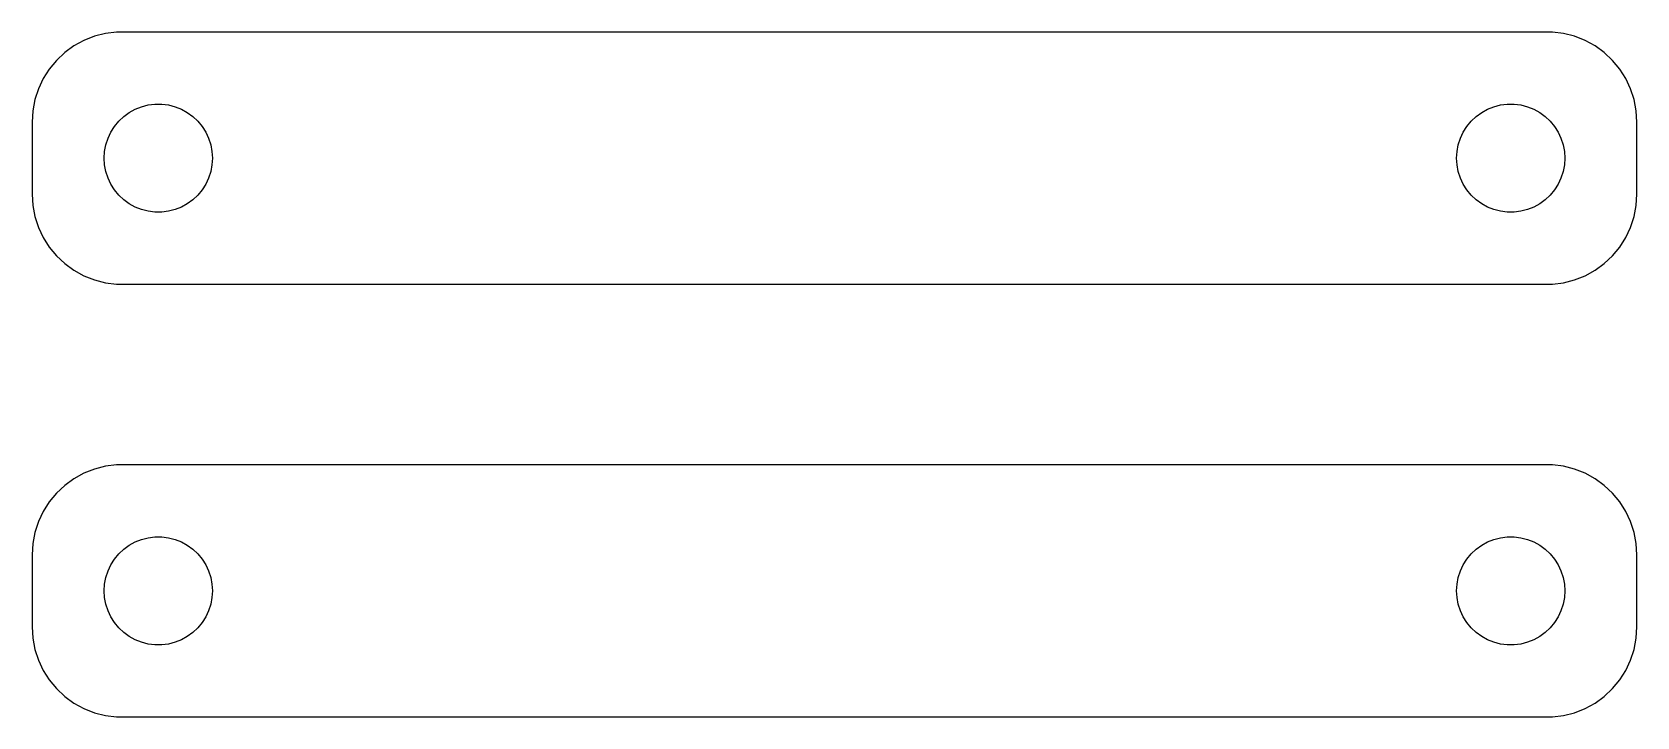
# Model space of a CAD drawing. Header units: metres. Extents: x -44.5 to 44.5, y 41 to 79.
import ezdxf

# ---------------------------------------------------------------- set-up
doc = ezdxf.new("R2010")
doc.units = ezdxf.units.M

msp = doc.modelspace()

# ---------------------------------------------------------------- linework, layer by layer
for p, q in [((-41.6289, 78.5241), (-42.1791, 78.2216)), ((-41.0451, 78.7553), (-41.6289, 78.5241)), ((-40.4369, 78.9114), (-41.0451, 78.7553)), ((-39.8139, 78.9901), (-40.4369, 78.9114)), ((39.8139, 78.9901), (-39.8139, 78.9901)), ((40.4369, 78.9114), (39.8139, 78.9901)), ((41.0451, 78.7553), (40.4369, 78.9114)), ((41.6289, 78.5241), (41.0451, 78.7553)), ((42.1791, 78.2216), (41.6289, 78.5241)), ((-42.6871, 77.8526), (-43.1448, 77.4227)), ((-42.1791, 78.2216), (-42.6871, 77.8526)), ((42.6871, 77.8526), (42.1791, 78.2216)), ((43.1448, 77.4227), (42.6871, 77.8526)), ((-43.5451, 76.9389), (-43.8815, 76.4088)), ((-43.1448, 77.4227), (-43.5451, 76.9389)), ((43.5451, 76.9389), (43.1448, 77.4227)), ((43.8815, 76.4088), (43.5451, 76.9389)), ((-44.1489, 75.8406), (-44.3429, 75.2434)), ((-43.8815, 76.4088), (-44.1489, 75.8406)), ((44.1489, 75.8406), (43.8815, 76.4088)), ((44.3429, 75.2434), (44.1489, 75.8406)), ((-44.3429, 75.2434), (-44.4606, 74.6267)), ((-38.7773, 74.7145), (-38.427, 74.8532)), ((-38.427, 74.8532), (-38.0621, 74.9469)), ((-38.0621, 74.9469), (-37.6884, 74.9941)), ((-37.6884, 74.9941), (-37.3116, 74.9941)), ((-37.3116, 74.9941), (-36.9379, 74.9469)), ((-36.9379, 74.9469), (-36.5729, 74.8532)), ((-36.5729, 74.8532), (-36.2227, 74.7145)), ((36.2227, 74.7145), (36.5729, 74.8532)), ((36.5729, 74.8532), (36.9379, 74.9469)), ((36.9379, 74.9469), (37.3116, 74.9941)), ((37.3116, 74.9941), (37.6884, 74.9941)), ((37.6884, 74.9941), (38.0621, 74.9469)), ((38.0621, 74.9469), (38.427, 74.8532)), ((38.427, 74.8532), (38.7773, 74.7145)), ((44.4606, 74.6267), (44.3429, 75.2434)), ((-44.4606, 74.6267), (-44.5, 74)), ((-44.5, 74), (-44.5, 70)), ((-39.927, 73.7634), (-39.6869, 74.0536)), ((-39.6869, 74.0536), (-39.4123, 74.3115)), ((-39.4123, 74.3115), (-39.1075, 74.533)), ((-39.1075, 74.533), (-38.7773, 74.7145)), ((-36.2227, 74.7145), (-35.8925, 74.533)), ((-35.8925, 74.533), (-35.5877, 74.3115)), ((-35.5877, 74.3115), (-35.3131, 74.0536)), ((-35.3131, 74.0536), (-35.0729, 73.7634)), ((35.0729, 73.7634), (35.3131, 74.0536)), ((35.3131, 74.0536), (35.5877, 74.3115)), ((35.5877, 74.3115), (35.8925, 74.533)), ((35.8925, 74.533), (36.2227, 74.7145)), ((38.7773, 74.7145), (39.1075, 74.533)), ((39.1075, 74.533), (39.4123, 74.3115)), ((39.4123, 74.3115), (39.6869, 74.0536)), ((39.6869, 74.0536), (39.927, 73.7634)), ((44.5, 74), (44.4606, 74.6267)), ((44.5, 70), (44.5, 74)), ((-40.4057, 72.7461), (-40.2893, 73.1044)), ((-40.2893, 73.1044), (-40.1289, 73.4453)), ((-40.1289, 73.4453), (-39.927, 73.7634)), ((-35.0729, 73.7634), (-34.8711, 73.4453)), ((-34.8711, 73.4453), (-34.7107, 73.1044)), ((-34.7107, 73.1044), (-34.5942, 72.7461)), ((34.5942, 72.7461), (34.7107, 73.1044)), ((34.7107, 73.1044), (34.8711, 73.4453)), ((34.8711, 73.4453), (35.0729, 73.7634)), ((39.927, 73.7634), (40.1289, 73.4453)), ((40.1289, 73.4453), (40.2893, 73.1044)), ((40.2893, 73.1044), (40.4057, 72.7461)), ((-40.5, 72), (-40.4763, 72.376)), ((-40.4763, 72.376), (-40.4057, 72.7461)), ((-34.5942, 72.7461), (-34.5237, 72.376)), ((-34.5237, 72.376), (-34.5, 72)), ((34.5, 72), (34.5237, 72.376)), ((34.5237, 72.376), (34.5942, 72.7461)), ((40.4057, 72.7461), (40.4763, 72.376)), ((40.4763, 72.376), (40.5, 72)), ((-40.4763, 71.624), (-40.5, 72)), ((-40.4057, 71.2539), (-40.4763, 71.624)), ((-40.2893, 70.8956), (-40.4057, 71.2539)), ((-34.5942, 71.2539), (-34.7107, 70.8956)), ((-34.5237, 71.624), (-34.5942, 71.2539)), ((-34.5, 72), (-34.5237, 71.624)), ((34.5237, 71.624), (34.5, 72)), ((34.5942, 71.2539), (34.5237, 71.624)), ((34.7107, 70.8956), (34.5942, 71.2539)), ((40.4057, 71.2539), (40.2893, 70.8956)), ((40.4763, 71.624), (40.4057, 71.2539)), ((40.5, 72), (40.4763, 71.624)), ((-40.1289, 70.5547), (-40.2893, 70.8956)), ((-39.927, 70.2366), (-40.1289, 70.5547)), ((-34.8711, 70.5547), (-35.0729, 70.2366)), ((-34.7107, 70.8956), (-34.8711, 70.5547)), ((34.8711, 70.5547), (34.7107, 70.8956)), ((35.0729, 70.2366), (34.8711, 70.5547)), ((40.1289, 70.5547), (39.927, 70.2366)), ((40.2893, 70.8956), (40.1289, 70.5547)), ((-44.5, 70), (-44.4606, 69.3733)), ((-39.6869, 69.9464), (-39.927, 70.2366)), ((-39.4123, 69.6885), (-39.6869, 69.9464)), ((-39.1075, 69.467), (-39.4123, 69.6885)), ((-38.7773, 69.2855), (-39.1075, 69.467)), ((-35.8925, 69.467), (-36.2227, 69.2855)), ((-35.5877, 69.6885), (-35.8925, 69.467)), ((-35.3131, 69.9464), (-35.5877, 69.6885)), ((-35.0729, 70.2366), (-35.3131, 69.9464)), ((35.3131, 69.9464), (35.0729, 70.2366)), ((35.5877, 69.6885), (35.3131, 69.9464)), ((35.8925, 69.467), (35.5877, 69.6885)), ((36.2227, 69.2855), (35.8925, 69.467)), ((39.1075, 69.467), (38.7773, 69.2855)), ((39.4123, 69.6885), (39.1075, 69.467)), ((39.6869, 69.9464), (39.4123, 69.6885)), ((39.927, 70.2366), (39.6869, 69.9464)), ((44.4606, 69.3733), (44.5, 70)), ((-44.4606, 69.3733), (-44.3429, 68.7566)), ((-44.3429, 68.7566), (-44.1489, 68.1594)), ((-38.427, 69.1468), (-38.7773, 69.2855)), ((-38.0621, 69.0531), (-38.427, 69.1468)), ((-37.6884, 69.0059), (-38.0621, 69.0531)), ((-37.3116, 69.0059), (-37.6884, 69.0059)), ((-36.9379, 69.0531), (-37.3116, 69.0059)), ((-36.5729, 69.1468), (-36.9379, 69.0531)), ((-36.2227, 69.2855), (-36.5729, 69.1468)), ((36.5729, 69.1468), (36.2227, 69.2855)), ((36.9379, 69.0531), (36.5729, 69.1468)), ((37.3116, 69.0059), (36.9379, 69.0531)), ((37.6884, 69.0059), (37.3116, 69.0059)), ((38.0621, 69.0531), (37.6884, 69.0059)), ((38.427, 69.1468), (38.0621, 69.0531)), ((38.7773, 69.2855), (38.427, 69.1468)), ((44.1489, 68.1594), (44.3429, 68.7566)), ((44.3429, 68.7566), (44.4606, 69.3733)), ((-44.1489, 68.1594), (-43.8815, 67.5912)), ((43.8815, 67.5912), (44.1489, 68.1594)), ((-43.8815, 67.5912), (-43.5451, 67.0611)), ((-43.5451, 67.0611), (-43.1448, 66.5773)), ((43.1448, 66.5773), (43.5451, 67.0611)), ((43.5451, 67.0611), (43.8815, 67.5912)), ((-43.1448, 66.5773), (-42.6871, 66.1474)), ((-42.6871, 66.1474), (-42.1791, 65.7784)), ((42.1791, 65.7784), (42.6871, 66.1474)), ((42.6871, 66.1474), (43.1448, 66.5773)), ((-42.1791, 65.7784), (-41.6289, 65.4759)), ((-41.6289, 65.4759), (-41.0451, 65.2447)), ((-41.0451, 65.2447), (-40.4369, 65.0886)), ((-40.4369, 65.0886), (-39.8139, 65.0099)), ((-39.8139, 65.0099), (39.8139, 65.0099)), ((39.8139, 65.0099), (40.4369, 65.0886)), ((40.4369, 65.0886), (41.0451, 65.2447)), ((41.0451, 65.2447), (41.6289, 65.4759)), ((41.6289, 65.4759), (42.1791, 65.7784)), ((-41.6289, 54.5241), (-42.1791, 54.2216)), ((-41.0451, 54.7553), (-41.6289, 54.5241)), ((-40.4369, 54.9114), (-41.0451, 54.7553)), ((-39.8139, 54.9901), (-40.4369, 54.9114)), ((39.8139, 54.9901), (-39.8139, 54.9901)), ((40.4369, 54.9114), (39.8139, 54.9901)), ((41.0451, 54.7553), (40.4369, 54.9114)), ((41.6289, 54.5241), (41.0451, 54.7553)), ((42.1791, 54.2216), (41.6289, 54.5241)), ((-43.1448, 53.4227), (-43.5451, 52.9389)), ((-42.6871, 53.8526), (-43.1448, 53.4227)), ((-42.1791, 54.2216), (-42.6871, 53.8526)), ((42.6871, 53.8526), (42.1791, 54.2216)), ((43.1448, 53.4227), (42.6871, 53.8526)), ((43.5451, 52.9389), (43.1448, 53.4227)), ((-43.5451, 52.9389), (-43.8815, 52.4088)), ((43.8815, 52.4088), (43.5451, 52.9389)), ((-44.1489, 51.8406), (-44.3429, 51.2434)), ((-43.8815, 52.4088), (-44.1489, 51.8406)), ((44.1489, 51.8406), (43.8815, 52.4088)), ((44.3429, 51.2434), (44.1489, 51.8406)), ((-44.3429, 51.2434), (-44.4606, 50.6267)), ((-38.7773, 50.7145), (-38.427, 50.8532)), ((-38.427, 50.8532), (-38.0621, 50.9469)), ((-38.0621, 50.9469), (-37.6884, 50.9941)), ((-37.6884, 50.9941), (-37.3116, 50.9941)), ((-37.3116, 50.9941), (-36.9379, 50.9469)), ((-36.9379, 50.9469), (-36.5729, 50.8532)), ((-36.5729, 50.8532), (-36.2227, 50.7145)), ((36.2227, 50.7145), (36.5729, 50.8532)), ((36.5729, 50.8532), (36.9379, 50.9469)), ((36.9379, 50.9469), (37.3116, 50.9941)), ((37.3116, 50.9941), (37.6884, 50.9941)), ((37.6884, 50.9941), (38.0621, 50.9469)), ((38.0621, 50.9469), (38.427, 50.8532)), ((38.427, 50.8532), (38.7773, 50.7145)), ((44.4606, 50.6267), (44.3429, 51.2434)), ((-44.4606, 50.6267), (-44.5, 50)), ((-44.5, 50), (-44.5, 46)), ((-39.927, 49.7634), (-39.6869, 50.0536)), ((-39.6869, 50.0536), (-39.4123, 50.3115)), ((-39.4123, 50.3115), (-39.1075, 50.533)), ((-39.1075, 50.533), (-38.7773, 50.7145)), ((-36.2227, 50.7145), (-35.8925, 50.533)), ((-35.8925, 50.533), (-35.5877, 50.3115)), ((-35.5877, 50.3115), (-35.3131, 50.0536)), ((-35.3131, 50.0536), (-35.0729, 49.7634)), ((35.0729, 49.7634), (35.3131, 50.0536)), ((35.3131, 50.0536), (35.5877, 50.3115)), ((35.5877, 50.3115), (35.8925, 50.533)), ((35.8925, 50.533), (36.2227, 50.7145)), ((38.7773, 50.7145), (39.1075, 50.533)), ((39.1075, 50.533), (39.4123, 50.3115)), ((39.4123, 50.3115), (39.6869, 50.0536)), ((39.6869, 50.0536), (39.927, 49.7634)), ((44.5, 50), (44.4606, 50.6267)), ((44.5, 46), (44.5, 50)), ((-40.4057, 48.7461), (-40.2893, 49.1044)), ((-40.2893, 49.1044), (-40.1289, 49.4453)), ((-40.1289, 49.4453), (-39.927, 49.7634)), ((-35.0729, 49.7634), (-34.8711, 49.4453)), ((-34.8711, 49.4453), (-34.7107, 49.1044)), ((-34.7107, 49.1044), (-34.5942, 48.7461)), ((34.5942, 48.7461), (34.7107, 49.1044)), ((34.7107, 49.1044), (34.8711, 49.4453)), ((34.8711, 49.4453), (35.0729, 49.7634)), ((39.927, 49.7634), (40.1289, 49.4453)), ((40.1289, 49.4453), (40.2893, 49.1044)), ((40.2893, 49.1044), (40.4057, 48.7461)), ((-40.5, 48), (-40.4763, 48.376)), ((-40.4763, 48.376), (-40.4057, 48.7461)), ((-34.5942, 48.7461), (-34.5237, 48.376)), ((-34.5237, 48.376), (-34.5, 48)), ((34.5, 48), (34.5237, 48.376)), ((34.5237, 48.376), (34.5942, 48.7461)), ((40.4057, 48.7461), (40.4763, 48.376)), ((40.4763, 48.376), (40.5, 48)), ((-40.4763, 47.624), (-40.5, 48)), ((-40.4057, 47.2539), (-40.4763, 47.624)), ((-40.2893, 46.8956), (-40.4057, 47.2539)), ((-34.5942, 47.2539), (-34.7107, 46.8956)), ((-34.5237, 47.624), (-34.5942, 47.2539)), ((-34.5, 48), (-34.5237, 47.624)), ((34.5237, 47.624), (34.5, 48)), ((34.5942, 47.2539), (34.5237, 47.624)), ((34.7107, 46.8956), (34.5942, 47.2539)), ((40.4057, 47.2539), (40.2893, 46.8956)), ((40.4763, 47.624), (40.4057, 47.2539)), ((40.5, 48), (40.4763, 47.624)), ((-40.1289, 46.5547), (-40.2893, 46.8956)), ((-39.927, 46.2366), (-40.1289, 46.5547)), ((-34.8711, 46.5547), (-35.0729, 46.2366)), ((-34.7107, 46.8956), (-34.8711, 46.5547)), ((34.8711, 46.5547), (34.7107, 46.8956)), ((35.0729, 46.2366), (34.8711, 46.5547)), ((40.1289, 46.5547), (39.927, 46.2366)), ((40.2893, 46.8956), (40.1289, 46.5547)), ((-44.5, 46), (-44.4606, 45.3733)), ((-39.6869, 45.9464), (-39.927, 46.2366)), ((-39.4123, 45.6885), (-39.6869, 45.9464)), ((-39.1075, 45.467), (-39.4123, 45.6885)), ((-38.7773, 45.2855), (-39.1075, 45.467)), ((-35.8925, 45.467), (-36.2227, 45.2855)), ((-35.5877, 45.6885), (-35.8925, 45.467)), ((-35.3131, 45.9464), (-35.5877, 45.6885)), ((-35.0729, 46.2366), (-35.3131, 45.9464)), ((35.3131, 45.9464), (35.0729, 46.2366)), ((35.5877, 45.6885), (35.3131, 45.9464)), ((35.8925, 45.467), (35.5877, 45.6885)), ((36.2227, 45.2855), (35.8925, 45.467)), ((39.1075, 45.467), (38.7773, 45.2855)), ((39.4123, 45.6885), (39.1075, 45.467)), ((39.6869, 45.9464), (39.4123, 45.6885)), ((39.927, 46.2366), (39.6869, 45.9464)), ((44.4606, 45.3733), (44.5, 46)), ((-44.4606, 45.3733), (-44.3429, 44.7566)), ((-44.3429, 44.7566), (-44.1489, 44.1594)), ((-38.427, 45.1468), (-38.7773, 45.2855)), ((-38.0621, 45.0531), (-38.427, 45.1468)), ((-37.6884, 45.0059), (-38.0621, 45.0531)), ((-37.3116, 45.0059), (-37.6884, 45.0059)), ((-36.9379, 45.0531), (-37.3116, 45.0059)), ((-36.5729, 45.1468), (-36.9379, 45.0531)), ((-36.2227, 45.2855), (-36.5729, 45.1468)), ((36.5729, 45.1468), (36.2227, 45.2855)), ((36.9379, 45.0531), (36.5729, 45.1468)), ((37.3116, 45.0059), (36.9379, 45.0531)), ((37.6884, 45.0059), (37.3116, 45.0059)), ((38.0621, 45.0531), (37.6884, 45.0059)), ((38.427, 45.1468), (38.0621, 45.0531)), ((38.7773, 45.2855), (38.427, 45.1468)), ((44.1489, 44.1594), (44.3429, 44.7566)), ((44.3429, 44.7566), (44.4606, 45.3733)), ((-44.1489, 44.1594), (-43.8815, 43.5912)), ((43.8815, 43.5912), (44.1489, 44.1594)), ((-43.8815, 43.5912), (-43.5451, 43.0611)), ((-43.5451, 43.0611), (-43.1448, 42.5773)), ((43.1448, 42.5773), (43.5451, 43.0611)), ((43.5451, 43.0611), (43.8815, 43.5912)), ((-43.1448, 42.5773), (-42.6871, 42.1474)), ((-42.6871, 42.1474), (-42.1791, 41.7784)), ((42.1791, 41.7784), (42.6871, 42.1474)), ((42.6871, 42.1474), (43.1448, 42.5773)), ((-42.1791, 41.7784), (-41.6289, 41.4759)), ((-41.6289, 41.4759), (-41.0451, 41.2447)), ((-41.0451, 41.2447), (-40.4369, 41.0886)), ((-40.4369, 41.0886), (-39.8139, 41.0099)), ((-39.8139, 41.0099), (39.8139, 41.0099)), ((39.8139, 41.0099), (40.4369, 41.0886)), ((40.4369, 41.0886), (41.0451, 41.2447)), ((41.0451, 41.2447), (41.6289, 41.4759)), ((41.6289, 41.4759), (42.1791, 41.7784))]:
    msp.add_line(p, q)

doc.saveas('drawing.dxf')
